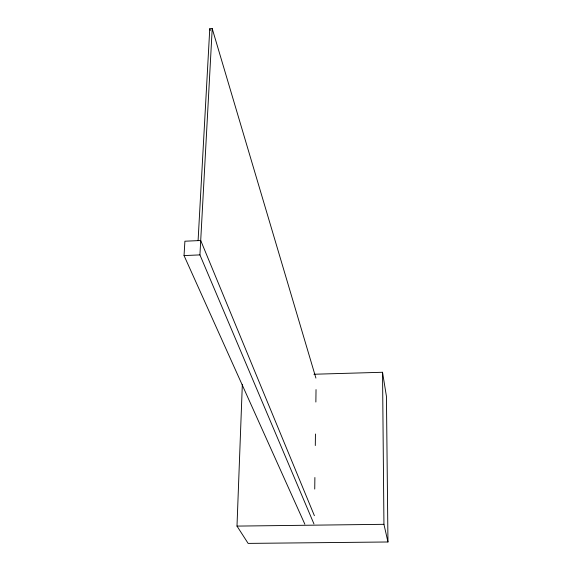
<?xml version="1.0" encoding="UTF-8"?>
<svg xmlns="http://www.w3.org/2000/svg" width="572" height="572" viewBox="0 0 572 572"><rect width="100%" height="100%" fill="white"/><g stroke="black" fill="none" stroke-linecap="round" stroke-linejoin="round"><path stroke-width="0.86" d="M314.736 489.06L314.886 477.513M315.301 445.545L315.451 434.005M315.866 402.037L316.03 389.603M313.921 374.245L382.532 372.272L386.429 396.324L387.959 541.984L248.134 543.4L236.994 526.097L242.335 384.32M313.957 523.945L199.928 254.897L212.212 28.6L209.767 28.764L198.091 240.633M304.862 524.217L184.041 255.577L184.899 241.212L200.729 240.519L314.393 515.701M184.041 255.577L199.928 254.897M236.994 526.097L383.941 524.317L387.959 541.984M209.767 28.764L210.281 30.473M212.212 28.6L315.916 378.092M382.532 372.272L383.941 524.317"/></g></svg>
